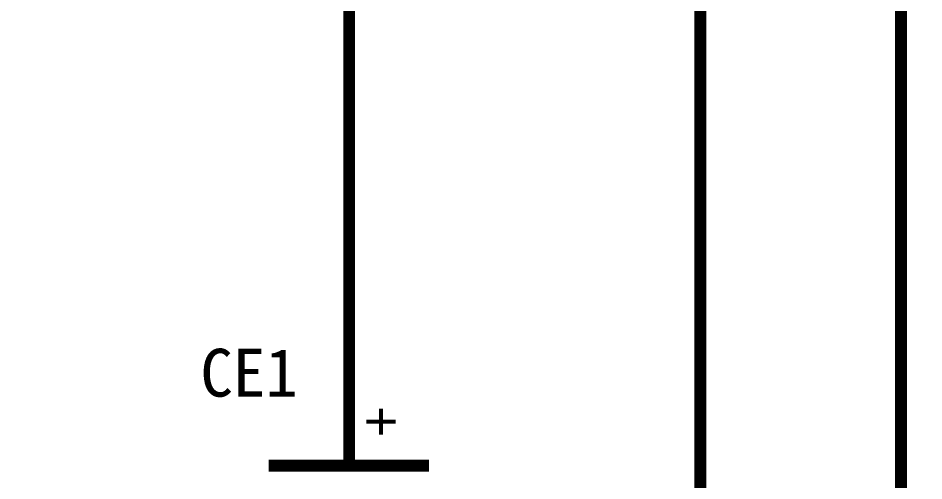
# Model space of a CAD drawing. Header units: inches. Extents: x 0 to 11.5, y 0 to 7.6.
# Drawn here: x 5.471 to 6.373, y 5.685 to 6.146 of the extents above; entities that cross this region are included whole.
import ezdxf

# ---------------------------------------------------------------- set-up
doc = ezdxf.new("R2010")
doc.units = ezdxf.units.IN
doc.header["$MEASUREMENT"] = 0
doc.layers.add('Sheet', color=255, linetype='Continuous')

msp = doc.modelspace()

# ---------------------------------------------------------------- linework, layer by layer
at = {"layer": 'Sheet'}
for points in [[(6.35001, 6.2997, 0.0118, 0.0118, 0), (6.35001, 4.29981, 0.0118, 0.0118, 0), (4.80005, 4.29981, 0.0118, 0.0118, 0)], [(6.80018, 6.09991, 0.0118, 0.0118, 0), (6.80018, 6.2997, 0.0118, 0.0118, 0), (6.35001, 6.2997, 0.0118, 0.0118, 0), (6.15022, 6.2997, 0.0118, 0.0118, 0), (5.80028, 6.2997, 0.0118, 0.0118, 0), (5.80028, 5.7999, 0.0118, 0.0118, 0)], [(6.15022, 5.7999, 0.0118, 0.0118, 0), (6.15022, 6.2997, 0.0118, 0.0118, 0)], [(5.80028, 5.7, 0.0118, 0.0118, 0), (5.80028, 5.7999, 0.0118, 0.0118, 0)], [(6.15022, 5.7, 0.0118, 0.0118, 0), (6.15022, 5.7999, 0.0118, 0.0118, 0)], [(5.72023, 5.7, 0.0118, 0.0118, 0), (5.87999, 5.7, 0.0118, 0.0118, 0)], [(6.15022, 5.7, 0.0118, 0.0118, 0), (6.15022, 5.6699, 0.0118, 0.0118, 0)]]:
    msp.add_lwpolyline(points, format="xyseb", dxfattribs=at)

# ---------------------------------------------------------------- texts
msp.add_text('CE1', height=0.047632, dxfattribs=at).set_placement((5.65209, 5.7688))
msp.add_text('+', height=0.04234, rotation=270, dxfattribs=at).set_placement((5.81086, 5.75822))

doc.saveas('drawing.dxf')
